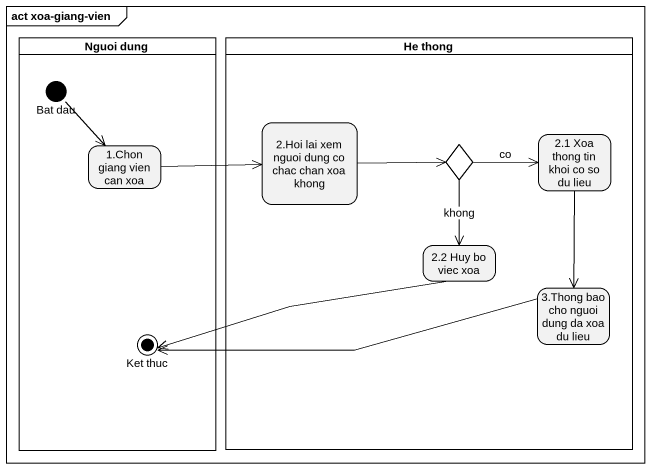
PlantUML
@startuml
mainframe act xoa-giang-vien
hide empty description
state "Nguoi dung" as Nguoi_dung <<partition>> {
  state "Bat dau" as Bat_dau <<start>>
  state "1.Chon giang vien can xoa" as s1_Chon_giang_vien_can_xoa
  state "Ket thuc" as Ket_thuc <<end>>
}
state "He thong" as He_thong <<partition>> {
  state "2.Hoi lai xem nguoi dung co chac chan xoa khong" as s2_Hoi_lai_xem_nguoi_dung_co
  state "2.1 Xoa thong tin khoi co so du lieu" as s2_1_Xoa_thong_tin_khoi_co
  state choice1 <<choice>>
  state "2.2 Huy bo viec xoa" as s2_2_Huy_bo_viec_xoa
  state "3.Thong bao cho nguoi dung da xoa du lieu" as s3_Thong_bao_cho_nguoi_dung
}
Bat_dau --> s1_Chon_giang_vien_can_xoa
s2_Hoi_lai_xem_nguoi_dung_co -right-> choice1
s2_1_Xoa_thong_tin_khoi_co --> s3_Thong_bao_cho_nguoi_dung
s1_Chon_giang_vien_can_xoa -right-> s2_Hoi_lai_xem_nguoi_dung_co
choice1 -right-> s2_1_Xoa_thong_tin_khoi_co : co
choice1 --> s2_2_Huy_bo_viec_xoa : khong
s2_2_Huy_bo_viec_xoa -left-> Ket_thuc
s3_Thong_bao_cho_nguoi_dung -left-> Ket_thuc
@enduml
